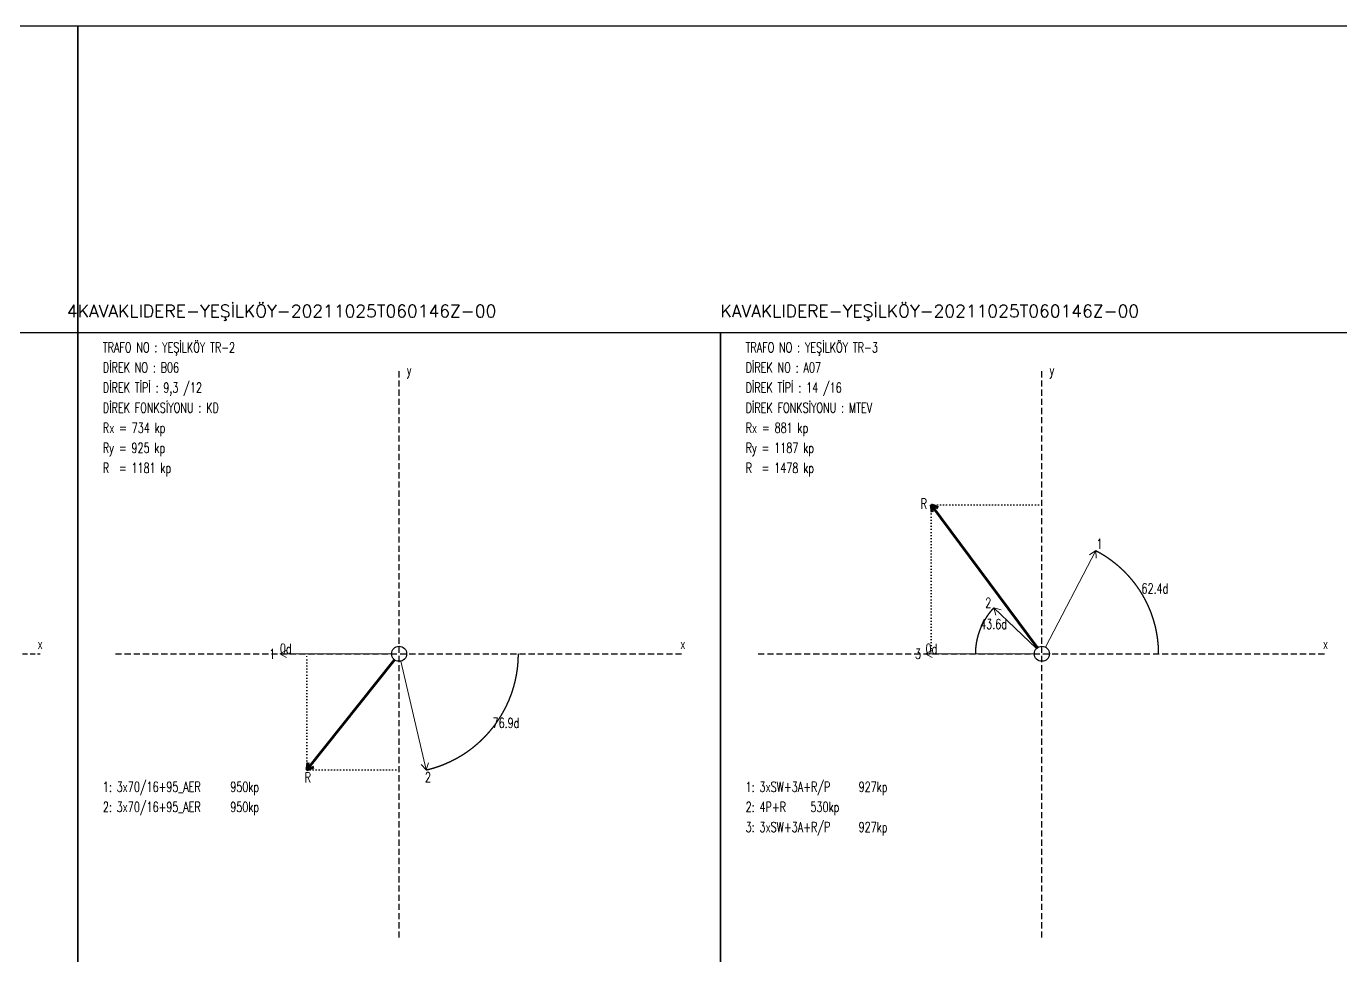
# Model space of a CAD drawing. Header units: millimetres. Extents: x 140 to 2450, y -142 to 155.
# Drawn here: x 551.4 to 766.1, y 2.7 to 154.5 of the extents above; entities that cross this region are included whole.
import ezdxf
from ezdxf.enums import TextEntityAlignment as Align

# ---------------------------------------------------------------- set-up
doc = ezdxf.new("R2010")
doc.units = ezdxf.units.MM
doc.linetypes.add('ACAD_ISO07W100', pattern=[0.2, 0, -0.2])
doc.linetypes.add('DASHDOT', pattern=[0.75, 0.5, -0.25])
doc.styles.get("Standard").update_dxf_attribs({"font": 'RomanS'})

# ---------------------------------------------------------------- blocks, each defined once
blk = doc.blocks.new('dfdf')
at = {"linetype": 'DASHDOT', "ltscale": 2}
blk.add_line((441.5, 64), (554.5, 64), dxfattribs=at)
at = {"flags": 128}
blk.add_lwpolyline([(434, 0), (434, 128), (562, 128), (562, 0), (434, 0)], close=True, dxfattribs=at)
blk.add_text('4', height=2.5).set_placement((562, 131), align=Align.RIGHT)
at = {"width": 0.7}
blk.add_text('x', height=2, dxfattribs=at).set_placement((554.5, 66), align=Align.MIDDLE_CENTER)

msp = doc.modelspace()

# ---------------------------------------------------------------- linework, layer by layer
at = {"linetype": 'DASHDOT', "ltscale": 2}
for p, q in [((612.301, 5.663), (612.301, 98.359)), ((717.301, 5.663), (717.301, 98.359)), ((565.953, 52.011), (658.649, 52.011)), ((670.953, 52.011), (763.649, 52.011))]:
    msp.add_line(p, q, dxfattribs=at)
at = {"lineweight": 70}
for p, q in [((716.568, 52.999), (699.236, 76.35)), ((699.236, 76.35), (700.365, 75.861)), ((699.236, 76.35), (699.377, 75.128)), ((611.536, 51.047), (597.244, 33.041)), ((597.244, 33.041), (597.424, 34.258)), ((597.244, 33.041), (598.388, 33.493))]:
    msp.add_line(p, q, dxfattribs=at)
at = {"linetype": 'ACAD_ISO07W100', "ltscale": 2}
for p, q in [((699.236, 76.35), (699.236, 52.011)), ((699.236, 76.35), (717.301, 76.35)), ((597.244, 33.041), (597.244, 52.011)), ((597.244, 33.041), (612.301, 33.041))]:
    msp.add_line(p, q, dxfattribs=at)
at = {"lineweight": 15}
for p, q in [((717.872, 53.101), (726.12, 68.859)), ((726.12, 68.859), (725.081, 68.2)), ((726.12, 68.859), (726.171, 67.63)), ((716.41, 52.859), (709.433, 59.502)), ((709.433, 59.502), (710.629, 59.213)), ((709.433, 59.502), (709.781, 58.322)), ((592.819, 52.011), (593.884, 52.626)), ((611.071, 52.011), (592.819, 52.011)), ((592.819, 52.011), (593.884, 51.396)), ((698.285, 52.011), (699.35, 52.626)), ((716.071, 52.011), (698.285, 52.011)), ((698.285, 52.011), (699.35, 51.396)), ((612.58, 50.813), (616.723, 33.037)), ((616.723, 33.037), (615.882, 33.935)), ((616.723, 33.037), (617.081, 34.215))]:
    msp.add_line(p, q, dxfattribs=at)
for points in [[(349.801, 154.511), (349.801, -142.489), (559.801, -142.489), (559.801, 154.511), (349.801, 154.511)], [(559.801, 154.511), (559.801, -142.489), (769.801, -142.489), (769.801, 154.511), (559.801, 154.511)]]:
    msp.add_lwpolyline(points)
at = {"flags": 128}
for points in [[(559.801, -0.489), (559.801, 104.511), (664.801, 104.511), (664.801, -0.489), (559.801, -0.489)], [(664.801, -0.489), (664.801, 104.511), (769.801, 104.511), (769.801, -0.489), (664.801, -0.489)]]:
    msp.add_lwpolyline(points, close=True, dxfattribs=at)
at = {"color": 1, "flags": 128}
for points in [[(726.12, 68.859), (726.12, 68.859), (726.149, 68.844), (726.179, 68.828), (726.208, 68.813), (726.237, 68.797), (726.267, 68.782), (726.296, 68.766), (726.325, 68.75), (726.354, 68.734), (726.384, 68.719), (726.413, 68.703), (726.442, 68.687), (726.471, 68.671), (726.5, 68.655), (726.529, 68.639), (726.558, 68.622), (726.587, 68.606), (726.616, 68.59), (726.645, 68.574), (726.674, 68.557), (726.703, 68.541), (726.731, 68.525), (726.76, 68.508), (726.789, 68.492), (726.818, 68.475), (726.847, 68.458), (726.875, 68.442), (726.904, 68.425), (726.933, 68.408), (726.961, 68.391), (726.99, 68.374), (727.018, 68.358), (727.047, 68.341), (727.075, 68.324), (727.104, 68.306), (727.132, 68.289), (727.161, 68.272), (727.189, 68.255), (727.217, 68.238), (727.246, 68.22), (727.274, 68.203), (727.302, 68.185), (727.33, 68.168), (727.358, 68.15), (727.387, 68.133), (727.415, 68.115), (727.443, 68.098), (727.471, 68.08), (727.499, 68.062), (727.527, 68.044), (727.555, 68.026), (727.583, 68.008), (727.611, 67.99), (727.639, 67.972), (727.666, 67.954), (727.694, 67.936), (727.722, 67.918), (727.75, 67.9), (727.777, 67.882), (727.805, 67.863), (727.833, 67.845), (727.86, 67.827), (727.888, 67.808), (727.916, 67.79), (727.943, 67.771), (727.971, 67.752), (727.998, 67.734), (728.025, 67.715), (728.053, 67.696), (728.08, 67.678), (728.108, 67.659), (728.135, 67.64), (728.162, 67.621), (728.189, 67.602), (728.217, 67.583), (728.244, 67.564), (728.271, 67.545), (728.298, 67.526), (728.325, 67.506), (728.352, 67.487), (728.379, 67.468), (728.406, 67.448), (728.433, 67.429), (728.46, 67.41), (728.487, 67.39), (728.513, 67.371), (728.54, 67.351), (728.567, 67.331), (728.594, 67.312), (728.62, 67.292), (728.647, 67.272), (728.674, 67.252), (728.7, 67.232), (728.727, 67.212), (728.753, 67.193), (728.78, 67.173), (728.806, 67.152), (728.833, 67.132), (728.859, 67.112), (728.885, 67.092), (728.912, 67.072), (728.938, 67.051), (728.964, 67.031), (728.99, 67.011), (729.017, 66.99), (729.043, 66.97), (729.069, 66.949), (729.095, 66.929), (729.121, 66.908), (729.147, 66.888), (729.173, 66.867), (729.199, 66.846), (729.225, 66.825), (729.25, 66.804), (729.276, 66.784), (729.302, 66.763), (729.328, 66.742), (729.353, 66.721), (729.379, 66.7), (729.405, 66.679), (729.43, 66.657), (729.456, 66.636), (729.481, 66.615), (729.507, 66.594), (729.532, 66.572), (729.558, 66.551), (729.583, 66.53), (729.608, 66.508), (729.634, 66.487), (729.659, 66.465), (729.684, 66.443), (729.709, 66.422), (729.734, 66.4), (729.759, 66.378), (729.784, 66.357), (729.809, 66.335), (729.834, 66.313), (729.859, 66.291), (729.884, 66.269), (729.909, 66.247), (729.934, 66.225), (729.959, 66.203), (729.984, 66.181), (730.008, 66.159), (730.033, 66.137), (730.058, 66.114), (730.082, 66.092), (730.107, 66.07), (730.131, 66.047), (730.156, 66.025), (730.18, 66.003), (730.205, 65.98), (730.229, 65.957), (730.253, 65.935), (730.277, 65.912), (730.302, 65.89), (730.326, 65.867), (730.35, 65.844), (730.374, 65.821), (730.398, 65.799), (730.422, 65.776), (730.446, 65.753), (730.47, 65.73), (730.494, 65.707), (730.518, 65.684), (730.542, 65.661), (730.566, 65.637), (730.59, 65.614), (730.613, 65.591), (730.637, 65.568), (730.661, 65.545), (730.684, 65.521), (730.708, 65.498), (730.731, 65.474), (730.755, 65.451), (730.778, 65.427), (730.802, 65.404), (730.825, 65.38), (730.848, 65.357), (730.872, 65.333), (730.895, 65.309), (730.918, 65.286), (730.941, 65.262), (730.964, 65.238), (730.987, 65.214), (731.01, 65.19), (731.033, 65.166), (731.056, 65.142), (731.079, 65.118), (731.102, 65.094), (731.125, 65.07), (731.148, 65.046), (731.17, 65.022), (731.193, 64.997), (731.216, 64.973), (731.238, 64.949), (731.261, 64.925), (731.283, 64.9), (731.306, 64.876), (731.328, 64.851), (731.351, 64.827), (731.373, 64.802), (731.395, 64.778), (731.417, 64.753), (731.44, 64.728), (731.462, 64.704), (731.484, 64.679), (731.506, 64.654), (731.528, 64.629), (731.55, 64.605), (731.572, 64.58), (731.594, 64.555), (731.616, 64.53), (731.638, 64.505), (731.659, 64.48), (731.681, 64.455), (731.703, 64.43), (731.725, 64.404), (731.746, 64.379), (731.768, 64.354), (731.789, 64.329), (731.811, 64.303), (731.832, 64.278), (731.854, 64.253), (731.875, 64.227), (731.896, 64.202), (731.917, 64.176), (731.939, 64.151), (731.96, 64.125), (731.981, 64.1), (732.002, 64.074), (732.023, 64.048), (732.044, 64.023), (732.065, 63.997), (732.086, 63.971), (732.107, 63.945), (732.128, 63.919), (732.148, 63.893), (732.169, 63.868), (732.19, 63.842), (732.21, 63.816), (732.231, 63.79), (732.251, 63.763), (732.272, 63.737), (732.292, 63.711), (732.313, 63.685), (732.333, 63.659), (732.353, 63.633), (732.374, 63.606), (732.394, 63.58), (732.414, 63.554), (732.434, 63.527), (732.454, 63.501), (732.474, 63.474), (732.494, 63.448), (732.514, 63.421), (732.534, 63.395), (732.554, 63.368), (732.574, 63.341), (732.593, 63.315), (732.613, 63.288), (732.633, 63.261), (732.652, 63.235), (732.672, 63.208), (732.692, 63.181), (732.711, 63.154), (732.73, 63.127), (732.75, 63.1), (732.769, 63.073), (732.788, 63.046), (732.808, 63.019), (732.827, 62.992), (732.846, 62.965), (732.865, 62.938), (732.884, 62.911), (732.903, 62.883), (732.922, 62.856), (732.941, 62.829), (732.96, 62.801), (732.979, 62.774), (732.997, 62.747), (733.016, 62.719), (733.035, 62.692), (733.053, 62.664), (733.072, 62.637), (733.091, 62.609), (733.109, 62.582), (733.127, 62.554), (733.146, 62.527), (733.164, 62.499), (733.182, 62.471), (733.201, 62.443), (733.219, 62.416), (733.237, 62.388), (733.255, 62.36), (733.273, 62.332), (733.291, 62.304), (733.309, 62.276), (733.327, 62.248), (733.345, 62.22), (733.363, 62.192), (733.38, 62.164), (733.398, 62.136), (733.416, 62.108), (733.433, 62.08), (733.451, 62.052), (733.468, 62.024), (733.486, 61.995), (733.503, 61.967), (733.52, 61.939), (733.538, 61.911), (733.555, 61.882), (733.572, 61.854), (733.589, 61.825), (733.606, 61.797), (733.624, 61.769), (733.641, 61.74), (733.658, 61.711), (733.674, 61.683), (733.691, 61.654), (733.708, 61.626), (733.725, 61.597), (733.742, 61.568), (733.758, 61.54), (733.775, 61.511), (733.791, 61.482), (733.808, 61.453), (733.824, 61.425), (733.841, 61.396), (733.857, 61.367), (733.873, 61.338), (733.89, 61.309), (733.906, 61.28), (733.922, 61.251), (733.938, 61.222), (733.954, 61.193), (733.97, 61.164), (733.986, 61.135), (734.002, 61.106), (734.018, 61.076), (734.034, 61.047), (734.049, 61.018), (734.065, 60.989), (734.081, 60.96), (734.096, 60.93), (734.112, 60.901), (734.127, 60.872), (734.143, 60.842), (734.158, 60.813), (734.174, 60.783), (734.189, 60.754), (734.204, 60.724), (734.219, 60.695), (734.234, 60.665), (734.249, 60.636), (734.264, 60.606), (734.279, 60.577), (734.294, 60.547), (734.309, 60.517), (734.324, 60.488), (734.339, 60.458), (734.354, 60.428), (734.368, 60.398), (734.383, 60.368), (734.397, 60.339), (734.412, 60.309), (734.426, 60.279), (734.441, 60.249), (734.455, 60.219), (734.469, 60.189), (734.484, 60.159), (734.498, 60.129), (734.512, 60.099), (734.526, 60.069), (734.54, 60.039), (734.554, 60.009), (734.568, 59.979), (734.582, 59.949), (734.596, 59.918), (734.609, 59.888), (734.623, 59.858), (734.637, 59.828), (734.65, 59.798), (734.664, 59.767), (734.678, 59.737), (734.691, 59.707), (734.704, 59.676), (734.718, 59.646), (734.731, 59.615), (734.744, 59.585), (734.758, 59.555), (734.771, 59.524), (734.784, 59.494), (734.797, 59.463), (734.81, 59.432), (734.823, 59.402), (734.836, 59.371), (734.848, 59.341), (734.861, 59.31), (734.874, 59.279), (734.887, 59.249), (734.899, 59.218), (734.912, 59.187), (734.924, 59.157), (734.937, 59.126), (734.949, 59.095), (734.961, 59.064), (734.974, 59.033), (734.986, 59.002), (734.998, 58.972), (735.01, 58.941), (735.022, 58.91), (735.034, 58.879), (735.046, 58.848), (735.058, 58.817), (735.07, 58.786), (735.082, 58.755), (735.093, 58.724), (735.105, 58.693), (735.117, 58.662), (735.128, 58.631), (735.14, 58.599), (735.151, 58.568), (735.163, 58.537), (735.174, 58.506), (735.185, 58.475), (735.197, 58.444), (735.208, 58.412), (735.219, 58.381), (735.23, 58.35), (735.241, 58.318), (735.252, 58.287), (735.263, 58.256), (735.274, 58.224), (735.285, 58.193), (735.296, 58.162), (735.306, 58.13), (735.317, 58.099), (735.328, 58.067), (735.338, 58.036), (735.349, 58.004), (735.359, 57.973), (735.369, 57.941), (735.38, 57.91), (735.39, 57.878), (735.4, 57.847), (735.41, 57.815), (735.42, 57.783), (735.43, 57.752), (735.44, 57.72), (735.45, 57.689), (735.46, 57.657), (735.47, 57.625), (735.48, 57.593), (735.49, 57.562), (735.499, 57.53), (735.509, 57.498), (735.518, 57.466), (735.528, 57.435), (735.537, 57.403), (735.547, 57.371), (735.556, 57.339), (735.565, 57.307), (735.575, 57.275), (735.584, 57.243), (735.593, 57.211), (735.602, 57.18), (735.611, 57.148), (735.62, 57.116), (735.629, 57.084), (735.637, 57.052), (735.646, 57.02), (735.655, 56.988), (735.664, 56.956), (735.672, 56.924), (735.681, 56.891), (735.689, 56.859), (735.698, 56.827), (735.706, 56.795), (735.714, 56.763), (735.723, 56.731), (735.731, 56.699), (735.739, 56.667), (735.747, 56.634), (735.755, 56.602), (735.763, 56.57), (735.771, 56.538), (735.779, 56.505), (735.787, 56.473), (735.795, 56.441), (735.802, 56.409), (735.81, 56.376), (735.817, 56.344), (735.825, 56.312), (735.832, 56.279), (735.84, 56.247), (735.847, 56.215), (735.855, 56.182), (735.862, 56.15), (735.869, 56.118), (735.876, 56.085), (735.883, 56.053), (735.89, 56.02), (735.897, 55.988), (735.904, 55.955), (735.911, 55.923), (735.918, 55.89), (735.925, 55.858), (735.931, 55.825), (735.938, 55.793), (735.944, 55.76), (735.951, 55.728), (735.957, 55.695), (735.964, 55.663), (735.97, 55.63), (735.976, 55.597), (735.983, 55.565), (735.989, 55.532), (735.995, 55.5), (736.001, 55.467), (736.007, 55.434), (736.013, 55.402), (736.019, 55.369), (736.025, 55.336), (736.03, 55.304), (736.036, 55.271), (736.042, 55.238), (736.047, 55.206), (736.053, 55.173), (736.058, 55.14), (736.064, 55.107), (736.069, 55.075), (736.075, 55.042), (736.08, 55.009), (736.085, 54.976), (736.09, 54.944), (736.095, 54.911), (736.1, 54.878), (736.105, 54.845), (736.11, 54.812), (736.115, 54.779), (736.12, 54.747), (736.125, 54.714), (736.129, 54.681), (736.134, 54.648), (736.139, 54.615), (736.143, 54.582), (736.148, 54.549), (736.152, 54.516), (736.156, 54.484), (736.161, 54.451), (736.165, 54.418), (736.169, 54.385), (736.173, 54.352), (736.177, 54.319), (736.181, 54.286), (736.185, 54.253), (736.189, 54.22), (736.193, 54.187), (736.197, 54.154), (736.2, 54.121), (736.204, 54.088), (736.208, 54.055), (736.211, 54.022), (736.215, 53.989), (736.218, 53.956), (736.221, 53.923), (736.225, 53.89), (736.228, 53.857), (736.231, 53.824), (736.234, 53.791), (736.237, 53.758), (736.24, 53.725), (736.243, 53.692), (736.246, 53.659), (736.249, 53.626), (736.252, 53.593), (736.255, 53.56), (736.257, 53.526), (736.26, 53.493), (736.262, 53.46), (736.265, 53.427), (736.267, 53.394), (736.27, 53.361), (736.272, 53.328), (736.274, 53.295), (736.277, 53.262), (736.279, 53.229), (736.281, 53.195), (736.283, 53.162), (736.285, 53.129), (736.287, 53.096), (736.289, 53.063), (736.29, 53.03), (736.292, 52.997), (736.294, 52.963), (736.295, 52.93), (736.297, 52.897), (736.299, 52.864), (736.3, 52.831), (736.301, 52.798), (736.303, 52.765), (736.304, 52.731), (736.305, 52.698), (736.306, 52.665), (736.308, 52.632), (736.309, 52.599), (736.31, 52.565), (736.311, 52.532), (736.311, 52.499), (736.312, 52.466), (736.313, 52.433), (736.314, 52.4), (736.314, 52.366), (736.315, 52.333), (736.315, 52.3), (736.316, 52.267), (736.316, 52.234), (736.317, 52.2), (736.317, 52.167), (736.317, 52.134), (736.317, 52.101), (736.318, 52.068), (736.318, 52.035), (736.318, 52.011)], [(709.433, 59.502), (709.433, 59.502), (709.42, 59.489), (709.407, 59.475), (709.394, 59.461), (709.381, 59.447), (709.368, 59.433), (709.355, 59.42), (709.342, 59.406), (709.329, 59.392), (709.317, 59.378), (709.304, 59.364), (709.291, 59.35), (709.278, 59.336), (709.265, 59.322), (709.253, 59.308), (709.24, 59.294), (709.227, 59.28), (709.215, 59.266), (709.202, 59.252), (709.189, 59.237), (709.177, 59.223), (709.164, 59.209), (709.152, 59.195), (709.139, 59.181), (709.127, 59.166), (709.114, 59.152), (709.102, 59.138), (709.089, 59.123), (709.077, 59.109), (709.064, 59.095), (709.052, 59.08), (709.04, 59.066), (709.027, 59.052), (709.015, 59.037), (709.003, 59.023), (708.991, 59.008), (708.978, 58.994), (708.966, 58.979), (708.954, 58.965), (708.942, 58.95), (708.93, 58.935), (708.918, 58.921), (708.906, 58.906), (708.894, 58.891), (708.882, 58.877), (708.87, 58.862), (708.858, 58.847), (708.846, 58.833), (708.834, 58.818), (708.822, 58.803), (708.81, 58.788), (708.799, 58.773), (708.787, 58.759), (708.775, 58.744), (708.763, 58.729), (708.752, 58.714), (708.74, 58.699), (708.728, 58.684), (708.717, 58.669), (708.705, 58.654), (708.693, 58.639), (708.682, 58.624), (708.67, 58.609), (708.659, 58.594), (708.647, 58.579), (708.636, 58.564), (708.624, 58.548), (708.613, 58.533), (708.602, 58.518), (708.59, 58.503), (708.579, 58.488), (708.568, 58.473), (708.556, 58.457), (708.545, 58.442), (708.534, 58.427), (708.523, 58.411), (708.512, 58.396), (708.501, 58.381), (708.489, 58.365), (708.478, 58.35), (708.467, 58.335), (708.456, 58.319), (708.445, 58.304), (708.434, 58.288), (708.423, 58.273), (708.412, 58.257), (708.402, 58.242), (708.391, 58.226), (708.38, 58.211), (708.369, 58.195), (708.358, 58.179), (708.348, 58.164), (708.337, 58.148), (708.326, 58.132), (708.315, 58.117), (708.305, 58.101), (708.294, 58.085), (708.284, 58.07), (708.273, 58.054), (708.262, 58.038), (708.252, 58.022), (708.242, 58.007), (708.231, 57.991), (708.221, 57.975), (708.21, 57.959), (708.2, 57.943), (708.19, 57.927), (708.179, 57.911), (708.169, 57.895), (708.159, 57.88), (708.148, 57.864), (708.138, 57.848), (708.128, 57.832), (708.118, 57.816), (708.108, 57.799), (708.098, 57.783), (708.088, 57.767), (708.078, 57.751), (708.068, 57.735), (708.058, 57.719), (708.048, 57.703), (708.038, 57.687), (708.028, 57.671), (708.018, 57.654), (708.008, 57.638), (707.998, 57.622), (707.989, 57.606), (707.979, 57.589), (707.969, 57.573), (707.959, 57.557), (707.95, 57.541), (707.94, 57.524), (707.931, 57.508), (707.921, 57.492), (707.911, 57.475), (707.902, 57.459), (707.892, 57.442), (707.883, 57.426), (707.873, 57.409), (707.864, 57.393), (707.855, 57.377), (707.845, 57.36), (707.836, 57.343), (707.827, 57.327), (707.817, 57.31), (707.808, 57.294), (707.799, 57.277), (707.79, 57.261), (707.781, 57.244), (707.772, 57.227), (707.763, 57.211), (707.753, 57.194), (707.744, 57.177), (707.735, 57.161), (707.726, 57.144), (707.717, 57.127), (707.709, 57.111), (707.7, 57.094), (707.691, 57.077), (707.682, 57.06), (707.673, 57.044), (707.664, 57.027), (707.656, 57.01), (707.647, 56.993), (707.638, 56.976), (707.63, 56.959), (707.621, 56.942), (707.612, 56.926), (707.604, 56.909), (707.595, 56.892), (707.587, 56.875), (707.578, 56.858), (707.57, 56.841), (707.562, 56.824), (707.553, 56.807), (707.545, 56.79), (707.536, 56.773), (707.528, 56.756), (707.52, 56.739), (707.512, 56.722), (707.503, 56.704), (707.495, 56.687), (707.487, 56.67), (707.479, 56.653), (707.471, 56.636), (707.463, 56.619), (707.455, 56.602), (707.447, 56.584), (707.439, 56.567), (707.431, 56.55), (707.423, 56.533), (707.415, 56.516), (707.407, 56.498), (707.399, 56.481), (707.392, 56.464), (707.384, 56.446), (707.376, 56.429), (707.369, 56.412), (707.361, 56.394), (707.353, 56.377), (707.346, 56.36), (707.338, 56.342), (707.33, 56.325), (707.323, 56.308), (707.315, 56.29), (707.308, 56.273), (707.301, 56.255), (707.293, 56.238), (707.286, 56.22), (707.279, 56.203), (707.271, 56.185), (707.264, 56.168), (707.257, 56.15), (707.25, 56.133), (707.242, 56.115), (707.235, 56.098), (707.228, 56.08), (707.221, 56.062), (707.214, 56.045), (707.207, 56.027), (707.2, 56.01), (707.193, 55.992), (707.186, 55.974), (707.179, 55.957), (707.172, 55.939), (707.165, 55.921), (707.159, 55.904), (707.152, 55.886), (707.145, 55.868), (707.138, 55.85), (707.132, 55.833), (707.125, 55.815), (707.118, 55.797), (707.112, 55.779), (707.105, 55.762), (707.099, 55.744), (707.092, 55.726), (707.086, 55.708), (707.079, 55.69), (707.073, 55.672), (707.067, 55.655), (707.06, 55.637), (707.054, 55.619), (707.048, 55.601), (707.041, 55.583), (707.035, 55.565), (707.029, 55.547), (707.023, 55.529), (707.017, 55.511), (707.011, 55.493), (707.004, 55.475), (706.998, 55.457), (706.992, 55.44), (706.986, 55.422), (706.981, 55.404), (706.975, 55.385), (706.969, 55.367), (706.963, 55.349), (706.957, 55.331), (706.951, 55.313), (706.946, 55.295), (706.94, 55.277), (706.934, 55.259), (706.929, 55.241), (706.923, 55.223), (706.917, 55.205), (706.912, 55.187), (706.906, 55.168), (706.901, 55.15), (706.895, 55.132), (706.89, 55.114), (706.884, 55.096), (706.879, 55.078), (706.874, 55.059), (706.868, 55.041), (706.863, 55.023), (706.858, 55.005), (706.853, 54.987), (706.848, 54.968), (706.842, 54.95), (706.837, 54.932), (706.832, 54.914), (706.827, 54.895), (706.822, 54.877), (706.817, 54.859), (706.812, 54.84), (706.807, 54.822), (706.802, 54.804), (706.798, 54.785), (706.793, 54.767), (706.788, 54.749), (706.783, 54.73), (706.778, 54.712), (706.774, 54.694), (706.769, 54.675), (706.764, 54.657), (706.76, 54.639), (706.755, 54.62), (706.751, 54.602), (706.746, 54.583), (706.742, 54.565), (706.737, 54.546), (706.733, 54.528), (706.728, 54.51), (706.724, 54.491), (706.72, 54.473), (706.716, 54.454), (706.711, 54.436), (706.707, 54.417), (706.703, 54.399), (706.699, 54.38), (706.695, 54.362), (706.691, 54.343), (706.687, 54.325), (706.682, 54.306), (706.678, 54.288), (706.675, 54.269), (706.671, 54.25), (706.667, 54.232), (706.663, 54.213), (706.659, 54.195), (706.655, 54.176), (706.651, 54.158), (706.648, 54.139), (706.644, 54.12), (706.64, 54.102), (706.637, 54.083), (706.633, 54.065), (706.63, 54.046), (706.626, 54.027), (706.623, 54.009), (706.619, 53.99), (706.616, 53.971), (706.612, 53.953), (706.609, 53.934), (706.606, 53.915), (706.602, 53.897), (706.599, 53.878), (706.596, 53.859), (706.592, 53.841), (706.589, 53.822), (706.586, 53.803), (706.583, 53.785), (706.58, 53.766), (706.577, 53.747), (706.574, 53.729), (706.571, 53.71), (706.568, 53.691), (706.565, 53.672), (706.562, 53.654), (706.559, 53.635), (706.557, 53.616), (706.554, 53.597), (706.551, 53.579), (706.548, 53.56), (706.546, 53.541), (706.543, 53.522), (706.54, 53.503), (706.538, 53.485), (706.535, 53.466), (706.533, 53.447), (706.53, 53.428), (706.528, 53.41), (706.525, 53.391), (706.523, 53.372), (706.521, 53.353), (706.518, 53.334), (706.516, 53.315), (706.514, 53.297), (706.511, 53.278), (706.509, 53.259), (706.507, 53.24), (706.505, 53.221), (706.503, 53.202), (706.501, 53.184), (706.499, 53.165), (706.497, 53.146), (706.495, 53.127), (706.493, 53.108), (706.491, 53.089), (706.489, 53.07), (706.487, 53.052), (706.485, 53.033), (706.484, 53.014), (706.482, 52.995), (706.48, 52.976), (706.479, 52.957), (706.477, 52.938), (706.475, 52.919), (706.474, 52.9), (706.472, 52.882), (706.471, 52.863), (706.469, 52.844), (706.468, 52.825), (706.466, 52.806), (706.465, 52.787), (706.464, 52.768), (706.462, 52.749), (706.461, 52.73), (706.46, 52.711), (706.459, 52.692), (706.458, 52.674), (706.456, 52.655), (706.455, 52.636), (706.454, 52.617), (706.453, 52.598), (706.452, 52.579), (706.451, 52.56), (706.45, 52.541), (706.449, 52.522), (706.448, 52.503), (706.448, 52.484), (706.447, 52.465), (706.446, 52.446), (706.445, 52.427), (706.445, 52.408), (706.444, 52.389), (706.443, 52.371), (706.443, 52.352), (706.442, 52.333), (706.442, 52.314), (706.441, 52.295), (706.441, 52.276), (706.44, 52.257), (706.44, 52.238), (706.439, 52.219), (706.439, 52.2), (706.439, 52.181), (706.438, 52.162), (706.438, 52.143), (706.438, 52.124), (706.438, 52.105), (706.438, 52.086), (706.437, 52.067), (706.437, 52.048), (706.437, 52.029), (706.437, 52.011)], [(592.819, 52.011), (592.819, 52.011), (592.819, 52.011)], [(616.723, 33.037), (616.723, 33.037), (616.756, 33.045), (616.79, 33.053), (616.823, 33.061), (616.856, 33.068), (616.889, 33.076), (616.922, 33.085), (616.955, 33.093), (616.988, 33.101), (617.021, 33.109), (617.054, 33.117), (617.087, 33.126), (617.12, 33.134), (617.153, 33.142), (617.186, 33.151), (617.218, 33.159), (617.251, 33.168), (617.284, 33.177), (617.317, 33.185), (617.35, 33.194), (617.383, 33.203), (617.416, 33.212), (617.448, 33.221), (617.481, 33.23), (617.514, 33.239), (617.547, 33.248), (617.579, 33.257), (617.612, 33.267), (617.645, 33.276), (617.678, 33.285), (617.71, 33.295), (617.743, 33.304), (617.776, 33.314), (617.808, 33.323), (617.841, 33.333), (617.873, 33.343), (617.906, 33.352), (617.939, 33.362), (617.971, 33.372), (618.004, 33.382), (618.036, 33.392), (618.069, 33.402), (618.101, 33.412), (618.134, 33.422), (618.166, 33.432), (618.198, 33.443), (618.231, 33.453), (618.263, 33.463), (618.296, 33.474), (618.328, 33.484), (618.36, 33.495), (618.392, 33.505), (618.425, 33.516), (618.457, 33.527), (618.489, 33.538), (618.522, 33.548), (618.554, 33.559), (618.586, 33.57), (618.618, 33.581), (618.65, 33.592), (618.682, 33.603), (618.715, 33.615), (618.747, 33.626), (618.779, 33.637), (618.811, 33.648), (618.843, 33.66), (618.875, 33.671), (618.907, 33.683), (618.939, 33.694), (618.971, 33.706), (619.003, 33.718), (619.035, 33.729), (619.067, 33.741), (619.098, 33.753), (619.13, 33.765), (619.162, 33.777), (619.194, 33.789), (619.226, 33.801), (619.257, 33.813), (619.289, 33.825), (619.321, 33.837), (619.353, 33.85), (619.384, 33.862), (619.416, 33.874), (619.448, 33.887), (619.479, 33.899), (619.511, 33.912), (619.542, 33.924), (619.574, 33.937), (619.606, 33.95), (619.637, 33.963), (619.669, 33.975), (619.7, 33.988), (619.731, 34.001), (619.763, 34.014), (619.794, 34.027), (619.826, 34.04), (619.857, 34.054), (619.888, 34.067), (619.92, 34.08), (619.951, 34.093), (619.982, 34.107), (620.013, 34.12), (620.045, 34.134), (620.076, 34.147), (620.107, 34.161), (620.138, 34.174), (620.169, 34.188), (620.2, 34.202), (620.231, 34.216), (620.262, 34.23), (620.293, 34.243), (620.324, 34.257), (620.355, 34.271), (620.386, 34.286), (620.417, 34.3), (620.448, 34.314), (620.479, 34.328), (620.51, 34.342), (620.541, 34.357), (620.572, 34.371), (620.602, 34.386), (620.633, 34.4), (620.664, 34.415), (620.695, 34.429), (620.725, 34.444), (620.756, 34.459), (620.786, 34.474), (620.817, 34.488), (620.848, 34.503), (620.878, 34.518), (620.909, 34.533), (620.939, 34.548), (620.97, 34.563), (621, 34.579), (621.03, 34.594), (621.061, 34.609), (621.091, 34.624), (621.122, 34.64), (621.152, 34.655), (621.182, 34.671), (621.212, 34.686), (621.243, 34.702), (621.273, 34.717), (621.303, 34.733), (621.333, 34.749), (621.363, 34.765), (621.393, 34.78), (621.423, 34.796), (621.453, 34.812), (621.483, 34.828), (621.513, 34.844), (621.543, 34.86), (621.573, 34.877), (621.603, 34.893), (621.633, 34.909), (621.663, 34.925), (621.693, 34.942), (621.722, 34.958), (621.752, 34.975), (621.782, 34.991), (621.812, 35.008), (621.841, 35.024), (621.871, 35.041), (621.901, 35.058), (621.93, 35.074), (621.96, 35.091), (621.989, 35.108), (622.019, 35.125), (622.048, 35.142), (622.078, 35.159), (622.107, 35.176), (622.136, 35.193), (622.166, 35.211), (622.195, 35.228), (622.224, 35.245), (622.253, 35.262), (622.283, 35.28), (622.312, 35.297), (622.341, 35.315), (622.37, 35.332), (622.399, 35.35), (622.428, 35.368), (622.457, 35.385), (622.486, 35.403), (622.515, 35.421), (622.544, 35.439), (622.573, 35.457), (622.602, 35.475), (622.631, 35.493), (622.66, 35.511), (622.688, 35.529), (622.717, 35.547), (622.746, 35.565), (622.775, 35.583), (622.803, 35.602), (622.832, 35.62), (622.86, 35.638), (622.889, 35.657), (622.918, 35.675), (622.946, 35.694), (622.975, 35.713), (623.003, 35.731), (623.031, 35.75), (623.06, 35.769), (623.088, 35.787), (623.116, 35.806), (623.145, 35.825), (623.173, 35.844), (623.201, 35.863), (623.229, 35.882), (623.257, 35.901), (623.285, 35.92), (623.314, 35.94), (623.342, 35.959), (623.37, 35.978), (623.398, 35.998), (623.425, 36.017), (623.453, 36.036), (623.481, 36.056), (623.509, 36.075), (623.537, 36.095), (623.565, 36.115), (623.592, 36.134), (623.62, 36.154), (623.648, 36.174), (623.675, 36.194), (623.703, 36.213), (623.73, 36.233), (623.758, 36.253), (623.785, 36.273), (623.813, 36.293), (623.84, 36.314), (623.868, 36.334), (623.895, 36.354), (623.922, 36.374), (623.95, 36.395), (623.977, 36.415), (624.004, 36.435), (624.031, 36.456), (624.058, 36.476), (624.085, 36.497), (624.113, 36.517), (624.14, 36.538), (624.167, 36.559), (624.193, 36.579), (624.22, 36.6), (624.247, 36.621), (624.274, 36.642), (624.301, 36.663), (624.328, 36.684), (624.354, 36.705), (624.381, 36.726), (624.408, 36.747), (624.434, 36.768), (624.461, 36.789), (624.488, 36.811), (624.514, 36.832), (624.541, 36.853), (624.567, 36.875), (624.593, 36.896), (624.62, 36.917), (624.646, 36.939), (624.672, 36.961), (624.699, 36.982), (624.725, 37.004), (624.751, 37.026), (624.777, 37.047), (624.803, 37.069), (624.829, 37.091), (624.855, 37.113), (624.881, 37.135), (624.907, 37.157), (624.933, 37.179), (624.959, 37.201), (624.985, 37.223), (625.011, 37.245), (625.036, 37.267), (625.062, 37.29), (625.088, 37.312), (625.113, 37.334), (625.139, 37.357), (625.165, 37.379), (625.19, 37.401), (625.216, 37.424), (625.241, 37.447), (625.266, 37.469), (625.292, 37.492), (625.317, 37.515), (625.342, 37.537), (625.368, 37.56), (625.393, 37.583), (625.418, 37.606), (625.443, 37.629), (625.468, 37.652), (625.493, 37.675), (625.518, 37.698), (625.543, 37.721), (625.568, 37.744), (625.593, 37.767), (625.618, 37.79), (625.643, 37.814), (625.667, 37.837), (625.692, 37.86), (625.717, 37.884), (625.741, 37.907), (625.766, 37.931), (625.791, 37.954), (625.815, 37.978), (625.84, 38.001), (625.864, 38.025), (625.888, 38.049), (625.913, 38.072), (625.937, 38.096), (625.961, 38.12), (625.985, 38.144), (626.01, 38.168), (626.034, 38.192), (626.058, 38.216), (626.082, 38.24), (626.106, 38.264), (626.13, 38.288), (626.154, 38.312), (626.178, 38.336), (626.202, 38.36), (626.225, 38.385), (626.249, 38.409), (626.273, 38.433), (626.297, 38.458), (626.32, 38.482), (626.344, 38.507), (626.367, 38.531), (626.391, 38.556), (626.414, 38.58), (626.438, 38.605), (626.461, 38.63), (626.484, 38.655), (626.508, 38.679), (626.531, 38.704), (626.554, 38.729), (626.577, 38.754), (626.6, 38.779), (626.624, 38.804), (626.647, 38.829), (626.67, 38.854), (626.692, 38.879), (626.715, 38.904), (626.738, 38.929), (626.761, 38.954), (626.784, 38.98), (626.807, 39.005), (626.829, 39.03), (626.852, 39.056), (626.874, 39.081), (626.897, 39.107), (626.919, 39.132), (626.942, 39.158), (626.964, 39.183), (626.987, 39.209), (627.009, 39.234), (627.031, 39.26), (627.054, 39.286), (627.076, 39.312), (627.098, 39.337), (627.12, 39.363), (627.142, 39.389), (627.164, 39.415), (627.186, 39.441), (627.208, 39.467), (627.23, 39.493), (627.252, 39.519), (627.273, 39.545), (627.295, 39.571), (627.317, 39.598), (627.338, 39.624), (627.36, 39.65), (627.382, 39.676), (627.403, 39.703), (627.425, 39.729), (627.446, 39.756), (627.467, 39.782), (627.489, 39.809), (627.51, 39.835), (627.531, 39.862), (627.552, 39.888), (627.573, 39.915), (627.595, 39.942), (627.616, 39.968), (627.637, 39.995), (627.658, 40.022), (627.678, 40.049), (627.699, 40.075), (627.72, 40.102), (627.741, 40.129), (627.762, 40.156), (627.782, 40.183), (627.803, 40.21), (627.823, 40.237), (627.844, 40.264), (627.864, 40.292), (627.885, 40.319), (627.905, 40.346), (627.926, 40.373), (627.946, 40.401), (627.966, 40.428), (627.986, 40.455), (628.006, 40.483), (628.027, 40.51), (628.047, 40.537), (628.067, 40.565), (628.087, 40.593), (628.106, 40.62), (628.126, 40.648), (628.146, 40.675), (628.166, 40.703), (628.186, 40.731), (628.205, 40.758), (628.225, 40.786), (628.244, 40.814), (628.264, 40.842), (628.283, 40.87), (628.303, 40.898), (628.322, 40.926), (628.342, 40.954), (628.361, 40.982), (628.38, 41.01), (628.399, 41.038), (628.418, 41.066), (628.437, 41.094), (628.456, 41.122), (628.475, 41.15), (628.494, 41.179), (628.513, 41.207), (628.532, 41.235), (628.551, 41.264), (628.57, 41.292), (628.588, 41.32), (628.607, 41.349), (628.626, 41.377), (628.644, 41.406), (628.663, 41.434), (628.681, 41.463), (628.699, 41.491), (628.718, 41.52), (628.736, 41.549), (628.754, 41.577), (628.772, 41.606), (628.791, 41.635), (628.809, 41.664), (628.827, 41.693), (628.845, 41.721), (628.863, 41.75), (628.88, 41.779), (628.898, 41.808), (628.916, 41.837), (628.934, 41.866), (628.951, 41.895), (628.969, 41.924), (628.987, 41.953), (629.004, 41.983), (629.022, 42.012), (629.039, 42.041), (629.057, 42.07), (629.074, 42.099), (629.091, 42.129), (629.108, 42.158), (629.125, 42.187), (629.143, 42.217), (629.16, 42.246), (629.177, 42.276), (629.194, 42.305), (629.211, 42.335), (629.227, 42.364), (629.244, 42.394), (629.261, 42.423), (629.278, 42.453), (629.294, 42.483), (629.311, 42.512), (629.328, 42.542), (629.344, 42.572), (629.36, 42.601), (629.377, 42.631), (629.393, 42.661), (629.41, 42.691), (629.426, 42.721), (629.442, 42.751), (629.458, 42.781), (629.474, 42.811), (629.49, 42.84), (629.506, 42.871), (629.522, 42.901), (629.538, 42.931), (629.554, 42.961), (629.57, 42.991), (629.585, 43.021), (629.601, 43.051), (629.617, 43.081), (629.632, 43.112), (629.648, 43.142), (629.663, 43.172), (629.678, 43.202), (629.694, 43.233), (629.709, 43.263), (629.724, 43.294), (629.74, 43.324), (629.755, 43.354), (629.77, 43.385), (629.785, 43.415), (629.8, 43.446), (629.815, 43.477), (629.83, 43.507), (629.844, 43.538), (629.859, 43.568), (629.874, 43.599), (629.889, 43.63), (629.903, 43.66), (629.918, 43.691), (629.932, 43.722), (629.947, 43.753), (629.961, 43.783), (629.975, 43.814), (629.99, 43.845), (630.004, 43.876), (630.018, 43.907), (630.032, 43.938), (630.046, 43.969), (630.06, 44), (630.074, 44.031), (630.088, 44.062), (630.102, 44.093), (630.116, 44.124), (630.129, 44.155), (630.143, 44.186), (630.157, 44.217), (630.17, 44.249), (630.184, 44.28), (630.197, 44.311), (630.211, 44.342), (630.224, 44.374), (630.237, 44.405), (630.251, 44.436), (630.264, 44.467), (630.277, 44.499), (630.29, 44.53), (630.303, 44.562), (630.316, 44.593), (630.329, 44.625), (630.342, 44.656), (630.355, 44.687), (630.367, 44.719), (630.38, 44.751), (630.393, 44.782), (630.405, 44.814), (630.418, 44.845), (630.43, 44.877), (630.443, 44.909), (630.455, 44.94), (630.467, 44.972), (630.48, 45.004), (630.492, 45.035), (630.504, 45.067), (630.516, 45.099), (630.528, 45.131), (630.54, 45.163), (630.552, 45.194), (630.564, 45.226), (630.576, 45.258), (630.588, 45.29), (630.599, 45.322), (630.611, 45.354), (630.622, 45.386), (630.634, 45.418), (630.645, 45.45), (630.657, 45.482), (630.668, 45.514), (630.68, 45.546), (630.691, 45.578), (630.702, 45.61), (630.713, 45.642), (630.724, 45.675), (630.735, 45.707), (630.746, 45.739), (630.757, 45.771), (630.768, 45.803), (630.779, 45.836), (630.79, 45.868), (630.8, 45.9), (630.811, 45.932), (630.822, 45.965), (630.832, 45.997), (630.843, 46.029), (630.853, 46.062), (630.863, 46.094), (630.874, 46.127), (630.884, 46.159), (630.894, 46.191), (630.904, 46.224), (630.914, 46.256), (630.924, 46.289), (630.934, 46.321), (630.944, 46.354), (630.954, 46.386), (630.964, 46.419), (630.973, 46.452), (630.983, 46.484), (630.993, 46.517), (631.002, 46.549), (631.012, 46.582), (631.021, 46.615), (631.031, 46.647), (631.04, 46.68), (631.049, 46.713), (631.058, 46.746), (631.068, 46.778), (631.077, 46.811), (631.086, 46.844), (631.095, 46.877), (631.104, 46.909), (631.113, 46.942), (631.121, 46.975), (631.13, 47.008), (631.139, 47.041), (631.148, 47.074), (631.156, 47.107), (631.165, 47.14), (631.173, 47.172), (631.182, 47.205), (631.19, 47.238), (631.198, 47.271), (631.206, 47.304), (631.215, 47.337), (631.223, 47.37), (631.231, 47.403), (631.239, 47.436), (631.247, 47.469), (631.255, 47.503), (631.263, 47.536), (631.27, 47.569), (631.278, 47.602), (631.286, 47.635), (631.293, 47.668), (631.301, 47.701), (631.308, 47.734), (631.316, 47.768), (631.323, 47.801), (631.33, 47.834), (631.338, 47.867), (631.345, 47.9), (631.352, 47.934), (631.359, 47.967), (631.366, 48), (631.373, 48.034), (631.38, 48.067), (631.387, 48.1), (631.394, 48.133), (631.4, 48.167), (631.407, 48.2), (631.414, 48.233), (631.42, 48.267), (631.427, 48.3), (631.433, 48.334), (631.44, 48.367), (631.446, 48.4), (631.452, 48.434), (631.458, 48.467), (631.465, 48.501), (631.471, 48.534), (631.477, 48.568), (631.483, 48.601), (631.489, 48.635), (631.495, 48.668), (631.5, 48.702), (631.506, 48.735), (631.512, 48.769), (631.517, 48.802), (631.523, 48.836), (631.529, 48.869), (631.534, 48.903), (631.539, 48.936), (631.545, 48.97), (631.55, 49.004), (631.555, 49.037), (631.56, 49.071), (631.565, 49.104), (631.571, 49.138), (631.575, 49.172), (631.58, 49.205), (631.585, 49.239), (631.59, 49.273), (631.595, 49.306), (631.6, 49.34), (631.604, 49.374), (631.609, 49.407), (631.613, 49.441), (631.618, 49.475), (631.622, 49.508), (631.626, 49.542), (631.631, 49.576), (631.635, 49.61), (631.639, 49.643), (631.643, 49.677), (631.647, 49.711), (631.651, 49.745), (631.655, 49.778), (631.659, 49.812), (631.663, 49.846), (631.667, 49.88), (631.67, 49.914), (631.674, 49.947), (631.677, 49.981), (631.681, 50.015), (631.684, 50.049), (631.688, 50.083), (631.691, 50.117), (631.694, 50.15), (631.698, 50.184), (631.701, 50.218), (631.704, 50.252), (631.707, 50.286), (631.71, 50.32), (631.713, 50.354), (631.716, 50.387), (631.719, 50.421), (631.721, 50.455), (631.724, 50.489), (631.727, 50.523), (631.729, 50.557), (631.732, 50.591), (631.734, 50.625), (631.737, 50.659), (631.739, 50.693), (631.741, 50.727), (631.743, 50.76), (631.745, 50.794), (631.748, 50.828), (631.75, 50.862), (631.752, 50.896), (631.754, 50.93), (631.755, 50.964), (631.757, 50.998), (631.759, 51.032), (631.761, 51.066), (631.762, 51.1), (631.764, 51.134), (631.765, 51.168), (631.767, 51.202), (631.768, 51.236), (631.769, 51.27), (631.771, 51.304), (631.772, 51.338), (631.773, 51.372), (631.774, 51.406), (631.775, 51.44), (631.776, 51.474), (631.777, 51.508), (631.778, 51.542), (631.779, 51.576), (631.779, 51.61), (631.78, 51.644), (631.781, 51.678), (631.781, 51.712), (631.782, 51.746), (631.782, 51.78), (631.783, 51.814), (631.783, 51.848), (631.783, 51.882), (631.783, 51.916), (631.783, 51.95), (631.783, 51.984), (631.784, 52.011)], [(698.285, 52.011), (698.285, 52.011), (698.285, 52.011)]]:
    msp.add_lwpolyline(points, dxfattribs=at)
for centre in [(612.301, 52.011), (717.301, 52.011)]:
    msp.add_circle(centre, 1.23)

# ---------------------------------------------------------------- block references
at = {"xscale": 0.8203125, "yscale": 0.8203125, "zscale": 0.8203125}
msp.add_blockref('dfdf', (98.785, -0.489), dxfattribs=at)

# ---------------------------------------------------------------- texts
for p in [(559.801, 106.972), (664.801, 106.972)]:
    msp.add_text('KAVAKLIDERE-YEŞİLKÖY-20211025T060146Z-00', height=2.05078).set_placement(p)
at = {"width": 0.7}
for s, p in [('TRAFO NO : YEŞİLKÖY TR-2', (563.903, 102.05)), ('TRAFO NO : YEŞİLKÖY TR-3', (668.903, 102.05)), ('DİREK NO : B06', (563.903, 98.769)), ('DİREK NO : A07', (668.903, 98.769)), ('DİREK TİPİ : 9,3 /12', (563.903, 95.488)), ('DİREK TİPİ : 14 /16', (668.903, 95.488)), ('DİREK FONKSİYONU : KD', (563.903, 92.206)), ('DİREK FONKSİYONU : MTEV', (668.903, 92.206)), ('Rx = 734 kp', (563.903, 88.925)), ('Rx = 881 kp', (668.903, 88.925)), ('Ry = 925 kp', (563.903, 85.644)), ('Ry = 1187 kp', (668.903, 85.644)), ('R  = 1181 kp', (563.903, 82.363)), ('R  = 1478 kp', (668.903, 82.363)), ('1: 3x70/16+95_AER    950kp', (563.903, 30.273)), ('1: 3xSW+3A+R/P    927kp', (668.903, 30.273)), ('2: 3x70/16+95_AER    950kp', (563.903, 26.992)), ('2: 4P+R    530kp', (668.903, 26.992)), ('3: 3xSW+3A+R/P    927kp', (668.903, 23.71))]:
    msp.add_text(s, height=1.64062, dxfattribs=at).set_placement(p, align=Align.MIDDLE_LEFT)
for s, p in [('y', (613.942, 98.359)), ('y', (718.942, 98.359)), ('x', (658.649, 53.652)), ('x', (763.649, 53.652))]:
    msp.add_text(s, height=1.641, dxfattribs=at).set_placement(p, align=Align.MIDDLE_CENTER)
at = {"lineweight": 70, "width": 0.7}
for p in [(698.019, 76.53), (597.384, 31.818)]:
    msp.add_text('R', height=1.641, dxfattribs=at).set_placement(p, align=Align.MIDDLE_CENTER)
at = {"lineweight": 15, "width": 0.7}
for s, p in [('1', (726.691, 69.949)), ('2', (708.542, 60.351)), ('1', (591.588, 52.011)), ('3', (697.054, 52.011)), ('2', (617.003, 31.839))]:
    msp.add_text(s, height=1.641, dxfattribs=at).set_placement(p, align=Align.MIDDLE_CENTER)
at = {"color": 1, "width": 0.7}
for s, p in [('62.4d', (733.57, 61.858)), ('43.6d', (707.214, 56.045)), ('0d', (592.819, 52.011)), ('0d', (698.285, 52.011)), ('76.9d', (627.561, 39.899))]:
    msp.add_text(s, height=1.6406, dxfattribs=at).set_placement(p)

doc.saveas('drawing.dxf')
